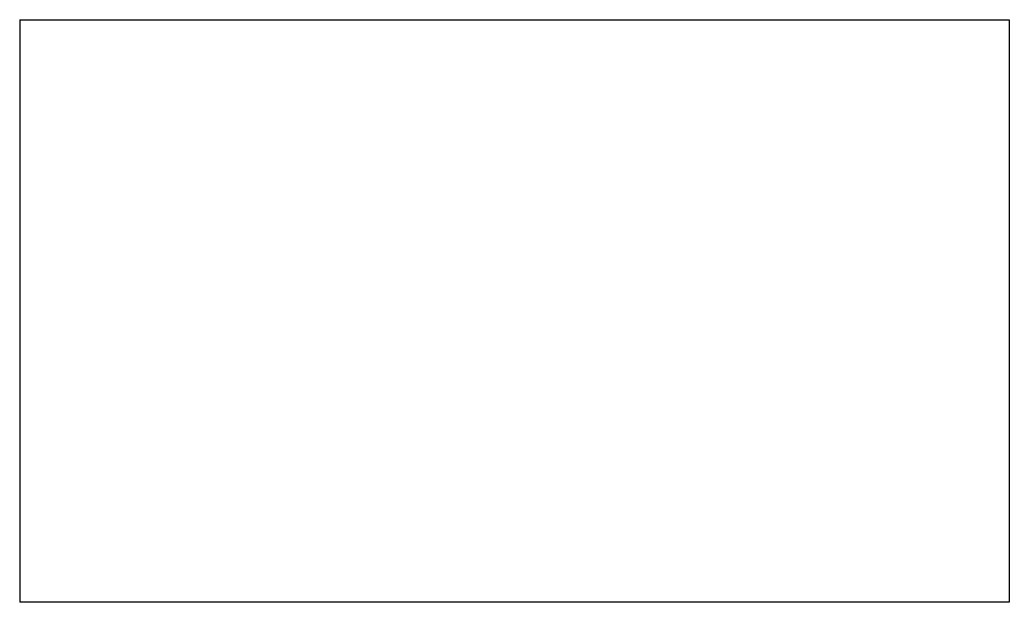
# Model space of a CAD drawing. Header units: millimetres. Extents: x 0 to 124, y -80 to -7.
import ezdxf

# ---------------------------------------------------------------- set-up
doc = ezdxf.new("R2010")
doc.units = ezdxf.units.MM
doc.layers.get('0').update_dxf_attribs({"lineweight": 25, "true_color": 0xffffff})

msp = doc.modelspace()

# ---------------------------------------------------------------- linework, layer by layer
for p, q in [((0, -7), (0, -80)), ((0, -7), (124, -7)), ((124, -7), (124, -80)), ((124, -80), (0, -80))]:
    msp.add_line(p, q)

doc.saveas('drawing.dxf')
